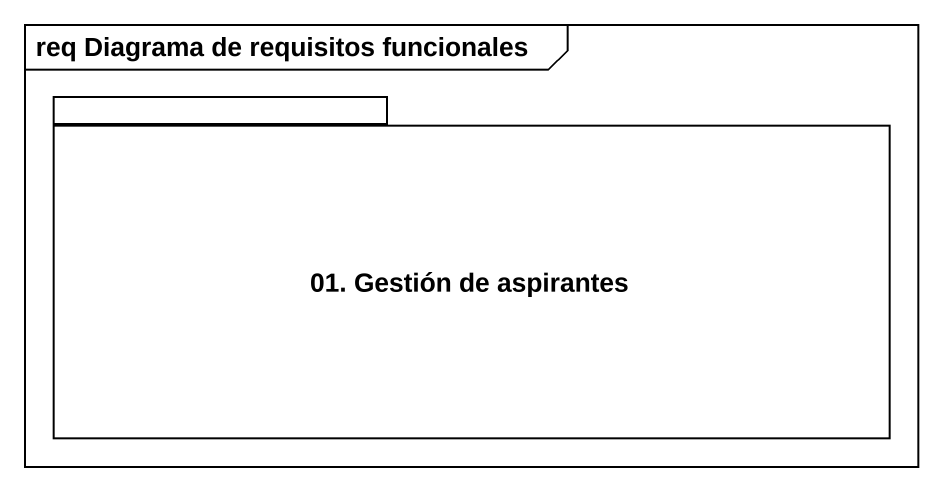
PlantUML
@startuml
mainframe req Diagrama de requisitos funcionales
package "01. Gestión de aspirantes" as p01_Gestión_de_aspirantes {
}
@enduml
